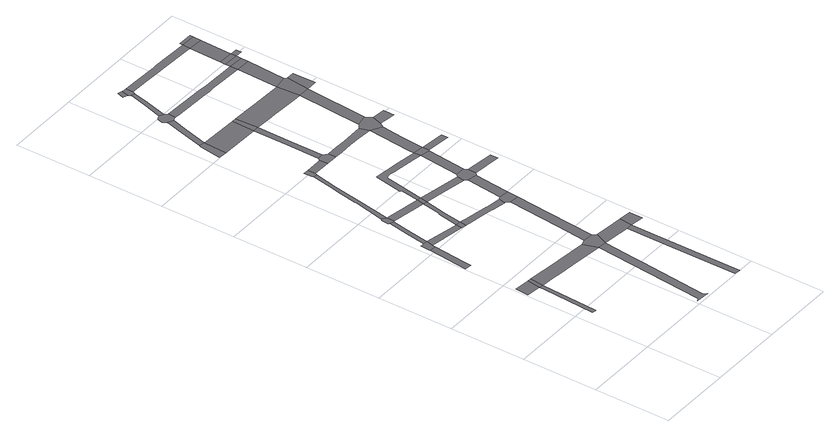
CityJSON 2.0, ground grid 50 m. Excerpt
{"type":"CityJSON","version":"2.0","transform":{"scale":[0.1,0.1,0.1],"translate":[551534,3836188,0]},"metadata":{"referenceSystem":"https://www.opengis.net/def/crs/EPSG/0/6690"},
"CityObjects":{
"road1":{"type":"Road","geometry":[{"type":"MultiSurface","lod":"1","boundaries":[[[0,1,2,3,4,5,6]]]}]},
"road2":{"type":"Road","attributes":{"RoadStructureAttribute.sectionType":"1"},"geometry":[{"type":"MultiSurface","lod":"1","boundaries":[[[7,8,0,9]]]}]},
"road3":{"type":"Road","geometry":[{"type":"MultiSurface","lod":"1","boundaries":[[[9,0,6,10]]]}]},
"road4":{"type":"Road","attributes":{"RoadStructureAttribute.sectionType":"1"},"geometry":[{"type":"MultiSurface","lod":"1","boundaries":[[[11,12,13,14,15,16]]]}]},
"road5":{"type":"Road","geometry":[{"type":"MultiSurface","lod":"1","boundaries":[[[17,18,11,16,19,20,21]]]}]},
"road6":{"type":"Road","attributes":{"RoadStructureAttribute.sectionType":"1"},"geometry":[{"type":"MultiSurface","lod":"1","boundaries":[[[22,23,21,20,24,25,26]]]}]},
"road7":{"type":"Road","attributes":{"RoadStructureAttribute.sectionType":"1"},"geometry":[{"type":"MultiSurface","lod":"1","boundaries":[[[27,28,29,10,6,30,31,32,33,34]]]}]},
"road8":{"type":"Road","attributes":{"RoadStructureAttribute.sectionType":"1"},"geometry":[{"type":"MultiSurface","lod":"1","boundaries":[[[35,20,19,36,37,38]]]}]},
"road9":{"type":"Road","geometry":[{"type":"MultiSurface","lod":"1","boundaries":[[[39,40,41,42,22,26,43,44]]]}]},
"road10":{"type":"Road","attributes":{"RoadStructureAttribute.sectionType":"1"},"geometry":[{"type":"MultiSurface","lod":"1","boundaries":[[[33,45,46,47,48,49,50,51]]]}]},
"road11":{"type":"Road","geometry":[{"type":"MultiSurface","lod":"1","boundaries":[[[52,38,37,53]]]}]},
"road12":{"type":"Road","attributes":{"RoadStructureAttribute.sectionType":"1"},"geometry":[{"type":"MultiSurface","lod":"1","boundaries":[[[44,43,54,55,56]]]}]},
"road13":{"type":"Road","attributes":{"RoadStructureAttribute.sectionType":"1"},"geometry":[{"type":"MultiSurface","lod":"1","boundaries":[[[57,58,59,60,61,39,44,62,63,64,65]]]}]},
"road14":{"type":"Road","attributes":{"RoadStructureAttribute.sectionType":"1"},"geometry":[{"type":"MultiSurface","lod":"1","boundaries":[[[55,66,67,68,38,52,69,70,71]]]}]},
"road15":{"type":"Road","geometry":[{"type":"MultiSurface","lod":"1","boundaries":[[[72,73,74,34,33,51,75,76]]]}]},
"road16":{"type":"Road","geometry":[{"type":"MultiSurface","lod":"1","boundaries":[[[56,55,71,77]]]}]},
"road17":{"type":"Road","attributes":{"RoadStructureAttribute.sectionType":"1"},"geometry":[{"type":"MultiSurface","lod":"1","boundaries":[[[78,79,80,81,82,52,53,83,84,85,86,87,88,89]]]}]},
"road18":{"type":"Road","attributes":{"RoadStructureAttribute.sectionType":"1"},"geometry":[{"type":"MultiSurface","lod":"1","boundaries":[[[90,91,92,93,94,95,96,97]]]}]},
"road19":{"type":"Road","geometry":[{"type":"MultiSurface","lod":"1","boundaries":[[[98,99,57,65,100,101]]]}]},
"road20":{"type":"Road","geometry":[{"type":"MultiSurface","lod":"1","boundaries":[[[102,103,104,105,106,107]]]}]},
"road21":{"type":"Road","attributes":{"RoadStructureAttribute.sectionType":"1"},"geometry":[{"type":"MultiSurface","lod":"1","boundaries":[[[108,75,51,109,110,90,97,111]]]}]},
"road22":{"type":"Road","attributes":{"RoadStructureAttribute.sectionType":"1"},"geometry":[{"type":"MultiSurface","lod":"1","boundaries":[[[112,113,72,76,114,115]]]}]},
"road23":{"type":"Road","attributes":{"RoadStructureAttribute.sectionType":"1"},"geometry":[{"type":"MultiSurface","lod":"1","boundaries":[[[116,101,100,117,118]]]}]},
"road24":{"type":"Road","attributes":{"RoadStructureAttribute.sectionType":"1"},"geometry":[{"type":"MultiSurface","lod":"1","boundaries":[[[119,120,121,77,71,122,123,124,125]]]}]},
"road25":{"type":"Road","geometry":[{"type":"MultiSurface","lod":"1","boundaries":[[[126,127,89,88,128,112,115,129]]]}]},
"road26":{"type":"Road","attributes":{"RoadStructureAttribute.sectionType":"1"},"geometry":[{"type":"MultiSurface","lod":"1","boundaries":[[[130,131,102,107,132,133]]]}]},
"road27":{"type":"Road","geometry":[{"type":"MultiSurface","lod":"1","boundaries":[[[134,118,117,135,136,137]]]}]},
"road28":{"type":"Road","attributes":{"RoadStructureAttribute.sectionType":"1"},"geometry":[{"type":"MultiSurface","lod":"1","boundaries":[[[138,139,140,141,142,143,144,56,77,145,146,147,148,149,150,151,152,153]]]}]},
"road29":{"type":"Road","geometry":[{"type":"MultiSurface","lod":"1","boundaries":[[[154,155,111,97]]]}]},
"road30":{"type":"Road","attributes":{"function":"3","RoadStructureAttribute.sectionType":"1"},"geometry":[{"type":"MultiSurface","lod":"1","boundaries":[[[107,106,156,157,158]]]}]},
"road31":{"type":"Road","attributes":{"RoadStructureAttribute.sectionType":"1"},"geometry":[{"type":"MultiSurface","lod":"1","boundaries":[[[159,126,129,160,161]]]}]},
"road32":{"type":"Road","geometry":[{"type":"MultiSurface","lod":"1","boundaries":[[[162,163,164,165,130,133,166,167,168,169]]]}]},
"road33":{"type":"Road","attributes":{"RoadStructureAttribute.sectionType":"1"},"geometry":[{"type":"MultiSurface","lod":"1","boundaries":[[[157,170,134,137,171,172]]]}]},
"road34":{"type":"Road","geometry":[{"type":"MultiSurface","lod":"1","boundaries":[[[173,174,125,124,159,161,175,176]]]}]},
"road35":{"type":"Road","geometry":[{"type":"MultiSurface","lod":"1","boundaries":[[[158,157,172,177]]]}]},
"road36":{"type":"Road","attributes":{"RoadStructureAttribute.sectionType":"1"},"geometry":[{"type":"MultiSurface","lod":"1","boundaries":[[[178,179,162,169,180,181]]]}]},
"road37":{"type":"Road","attributes":{"RoadStructureAttribute.sectionType":"1"},"geometry":[{"type":"MultiSurface","lod":"1","boundaries":[[[152,174,173,182]]]}]},
"road38":{"type":"Road","attributes":{"RoadStructureAttribute.sectionType":"1"},"geometry":[{"type":"MultiSurface","lod":"1","boundaries":[[[183,184,136,135,185,186,187,188,189]]]}]},
"road39":{"type":"Road","attributes":{"RoadStructureAttribute.sectionType":"1"},"geometry":[{"type":"MultiSurface","lod":"1","boundaries":[[[190,191,192,193]]]}]},
"road40":{"type":"Road","geometry":[{"type":"MultiSurface","lod":"1","boundaries":[[[194,193,192,178,181,195,196]]]}]},
"road41":{"type":"Road","geometry":[{"type":"MultiSurface","lod":"1","boundaries":[[[153,152,182,197,198]]]}]},
"road42":{"type":"Road","attributes":{"RoadStructureAttribute.sectionType":"1"},"geometry":[{"type":"MultiSurface","lod":"1","boundaries":[[[199,200,176,175]]]}]},
"road43":{"type":"Road","attributes":{"RoadStructureAttribute.sectionType":"1"},"geometry":[{"type":"MultiSurface","lod":"1","boundaries":[[[188,201,153,198,202,203]]]}]},
"road44":{"type":"Road","attributes":{"RoadStructureAttribute.sectionType":"1"},"geometry":[{"type":"MultiSurface","lod":"1","boundaries":[[[204,205,198,197]]]}]},
"road45":{"type":"Road","attributes":{"function":"3","RoadStructureAttribute.sectionType":"1"},"geometry":[{"type":"MultiSurface","lod":"1","boundaries":[[[206,207,208,177,172,209,210,211,212,213,214]]]}]},
"road46":{"type":"Road","attributes":{"RoadStructureAttribute.sectionType":"1"},"geometry":[{"type":"MultiSurface","lod":"1","boundaries":[[[215,216,217,168,167,218,219,220,221,222,223]]]}]},
"road47":{"type":"Road","geometry":[{"type":"MultiSurface","lod":"1","boundaries":[[[224,225,189,188,203,226,227]]]}]},
"road48":{"type":"Road","attributes":{"RoadStructureAttribute.sectionType":"1"},"geometry":[{"type":"MultiSurface","lod":"1","boundaries":[[[228,229,230,231,227,226]]]}]},
"road49":{"type":"Road","attributes":{"RoadStructureAttribute.sectionType":"1"},"geometry":[{"type":"MultiSurface","lod":"1","boundaries":[[[213,225,224,232]]]}]},
"road50":{"type":"Road","attributes":{"RoadStructureAttribute.sectionType":"1"},"geometry":[{"type":"MultiSurface","lod":"1","boundaries":[[[233,234,235,196,195,236,237,238,239,240]]]}]},
"road51":{"type":"Road","geometry":[{"type":"MultiSurface","lod":"1","boundaries":[[[241,242,214,213,232,243]]]}]},
"road52":{"type":"Road","attributes":{"RoadStructureAttribute.sectionType":"1"},"geometry":[{"type":"MultiSurface","lod":"1","boundaries":[[[222,214,242,244]]]}]},
"road53":{"type":"Road","attributes":{"function":"3","RoadStructureAttribute.sectionType":"1"},"geometry":[{"type":"MultiSurface","lod":"1","boundaries":[[[245,246,243,232]]]}]},
"road54":{"type":"Road","geometry":[{"type":"MultiSurface","lod":"1","boundaries":[[[223,222,244,247]]]}]},
"road55":{"type":"Road","attributes":{"RoadStructureAttribute.sectionType":"1"},"geometry":[{"type":"MultiSurface","lod":"1","boundaries":[[[248,223,247,249]]]}]},
"road56":{"type":"Road","attributes":{"RoadStructureAttribute.sectionType":"1"},"geometry":[{"type":"MultiSurface","lod":"1","boundaries":[[[250,248,249,251]]]}]},
"road57":{"type":"Road","attributes":{"RoadStructureAttribute.sectionType":"1"},"geometry":[{"type":"MultiSurface","lod":"1","boundaries":[[[239,250,251,252]]]}]},
"road58":{"type":"Road","geometry":[{"type":"MultiSurface","lod":"1","boundaries":[[[253,254,251,249]]]}]},
"road59":{"type":"Road","geometry":[{"type":"MultiSurface","lod":"1","boundaries":[[[240,239,252,255]]]}]},
"road60":{"type":"Road","attributes":{"RoadStructureAttribute.sectionType":"1"},"geometry":[{"type":"MultiSurface","lod":"1","boundaries":[[[256,240,255,257]]]}]}
},
"vertices":[
[110,825,0],[110,793,0],[89,445,0],[110,441,0],[114,440,0],[114,454,0],[135,821,0],
[21,924,0],[12,835,0],[119,914,0],
[144,912,0],
[38,1527,0],[15,1329,0],[8,1264,0],[54,1260,0],[59,1312,0],[80,1523,0],
[41,1597,0],[35,1537,0],[83,1547,0],[95,1592,0],[67,1595,0],
[114,1863,0],[90,1726,0],[97,1608,0],[117,1722,0],[140,1853,0],
[381,887,0],[304,895,0],[253,901,0],[226,812,0],[291,805,0],[392,795,0],[613,773,0],[577,867,0],
[265,1560,0],[275,1516,0],[313,1509,0],[320,1550,0],
[121,1928,0],[114,1922,0],[111,1920,0],[107,1868,0],[147,1858,0],[149,1908,0],
[542,40,0],[520,27,0],[610,20,0],[592,40,0],[639,495,0],[645,550,0],[668,768,0],
[355,1550,0],[347,1504,0],
[150,1857,0],[375,1815,0],[387,1868,0],
[226,2468,0],[195,2311,0],[188,2270,0],[164,2138,0],[162,2128,0],[188,2128,0],[213,2275,0],[220,2314,0],[252,2463,0],
[354,1698,0],[346,1690,0],[345,1685,0],[362,1610,0],[376,1679,0],[402,1813,0],
[619,880,0],[612,878,0],[605,876,0],[707,854,0],[687,874,0],
[412,1863,0],
[560,1511,0],[548,1513,0],[547,1513,0],[482,1525,0],[398,1541,0],[396,1496,0],[464,1483,0],[551,1468,0],[553,1468,0],[568,1465,0],[648,1450,0],[656,1493,0],
[853,748,0],[852,413,0],[852,378,0],[853,5,0],[895,3,0],[894,167,0],[892,553,0],[890,746,0],
[221,2531,0],[221,2478,0],[256,2479,0],[256,2531,0],
[94,3165,0],[89,3150,0],[67,3005,0],[81,3005,0],[124,3003,0],[129,3155,0],
[777,846,0],[696,765,0],[793,754,0],[900,833,0],
[674,1428,0],[639,1077,0],[717,1192,0],[738,1422,0],
[350,2530,0],[378,2477,0],[370,2530,0],
[607,1827,0],[561,1836,0],[433,1859,0],[554,1785,0],[616,1774,0],[688,1761,0],[695,1811,0],
[680,1506,0],[664,1497,0],[661,1448,0],[745,1496,0],
[171,3438,0],[135,3312,0],[173,3308,0],[204,3418,0],
[385,2548,0],[450,2476,0],[450,2526,0],[423,2548,0],
[712,2144,0],[587,2160,0],[512,2170,0],[429,2181,0],[403,2044,0],[393,1993,0],[406,1988,0],[442,2028,0],[459,2126,0],[477,2131,0],[497,2131,0],[528,2127,0],[586,2118,0],[681,2103,0],[740,2094,0],[737,2141,0],
[982,736,0],[981,825,0],
[343,2996,0],[386,2995,0],[391,3146,0],
[705,1746,0],[754,1604,0],[768,1732,0],
[193,3513,0],[169,3502,0],[161,3498,0],[151,3463,0],[221,3428,0],[234,3428,0],[236,3478,0],[218,3498,0],
[385,2764,0],[423,2764,0],[423,2995,0],
[777,1827,0],[712,1824,0],[788,1747,0],[787,1802,0],
[418,3145,0],
[258,3751,0],[229,3644,0],[257,3640,0],[285,3744,0],
[802,2079,0],
[599,2527,0],[526,2527,0],[508,2475,0],[597,2474,0],[678,2473,0],[768,2466,0],[748,2529,0],
[230,3823,0],[215,3779,0],[248,3768,0],[258,3817,0],
[275,3814,0],[291,3764,0],[292,3813,0],
[810,2089,0],[807,2132,0],
[972,1728,0],[972,1779,0],
[740,2181,0],[822,2287,0],[836,2425,0],
[969,2072,0],[968,2114,0],
[594,3139,0],[573,3139,0],[518,3141,0],[553,2990,0],[586,2989,0],[599,2988,0],[782,2980,0],[808,2979,0],[799,3132,0],
[583,3465,0],[543,3467,0],[512,3468,0],[276,3426,0],[505,3418,0],[548,3416,0],[585,3415,0],[809,3407,0],[806,3457,0],
[855,2567,0],[777,2549,0],[856,2455,0],[878,2523,0],
[942,2444,0],[965,2441,0],[965,2473,0],[964,2514,0],
[888,2980,0],
[572,3803,0],[545,3804,0],[376,3810,0],[415,3759,0],[541,3753,0],[573,3752,0],[816,3742,0],[820,3794,0],
[905,3134,0],[891,3147,0],[906,3133,0],
[902,3402,0],
[960,2979,0],[958,3132,0],
[905,3450,0],
[807,3493,0],[906,3488,0],
[808,3528,0],[906,3524,0],
[912,3737,0],
[955,3487,0],[954,3524,0],
[914,3790,0],
[821,3817,0],[914,3813,0]
]}
